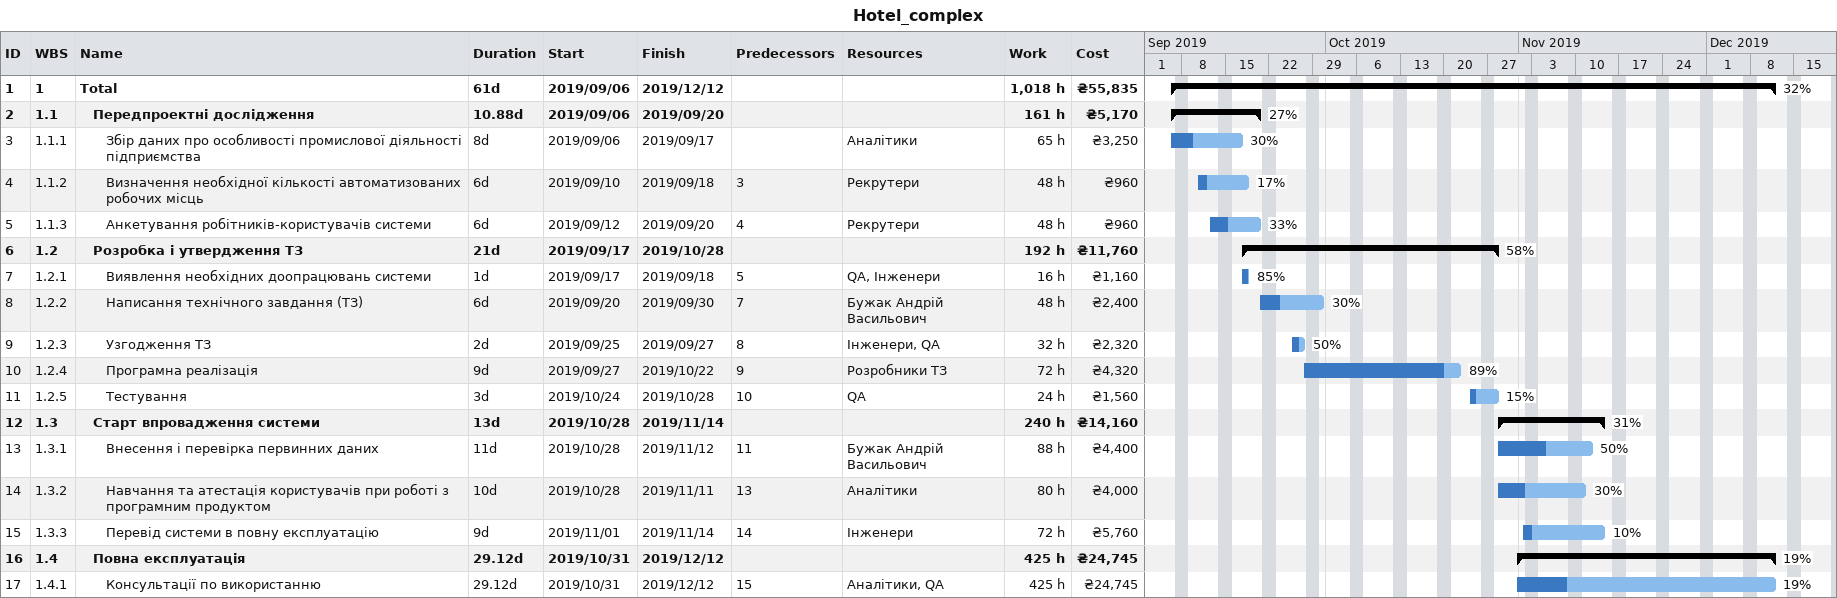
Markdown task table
Hotel_complex

| ID | WBS | Task | Duration | Start | Finish | Predecessors | Resources | % complete | Work (h) | Cost (₴) |
|---|---|---|---|---|---|---|---|---|---|---|
| 1 | 1 | **Total** | 61d | 2019-09-06 | 2019-12-12 |  |  | 32 | 1018 | 55835 |
| 2 | 1.1 | **Передпроектні дослідження** | 10.88d | 2019-09-06 | 2019-09-20 |  |  | 27 | 161 | 5170 |
| 3 | 1.1.1 | Збір даних про особливості промислової діяльності підприємства | 8d | 2019-09-06 | 2019-09-17 |  | Аналітики | 30 | 65 | 3250 |
| 4 | 1.1.2 | Визначення необхідної кількості автоматизованих робочих місць | 6d | 2019-09-10 | 2019-09-18 | 3 | Рекрутери | 17 | 48 | 960 |
| 5 | 1.1.3 | Анкетування робітників-користувачів системи | 6d | 2019-09-12 | 2019-09-20 | 4 | Рекрутери | 33 | 48 | 960 |
| 6 | 1.2 | **Розробка і утвердження ТЗ** | 21d | 2019-09-17 | 2019-10-28 |  |  | 58 | 192 | 11760 |
| 7 | 1.2.1 | Виявлення необхідних доопрацювань системи | 1d | 2019-09-17 | 2019-09-18 | 5 | QA, Інженери | 85 | 16 | 1160 |
| 8 | 1.2.2 | Написання технічного завдання (ТЗ) | 6d | 2019-09-20 | 2019-09-30 | 7 | Бужак Андрій Васильович | 30 | 48 | 2400 |
| 9 | 1.2.3 | Узгодження ТЗ | 2d | 2019-09-25 | 2019-09-27 | 8 | Інженери, QA | 50 | 32 | 2320 |
| 10 | 1.2.4 | Програмна реалізація | 9d | 2019-09-27 | 2019-10-22 | 9 | Розробники ТЗ | 89 | 72 | 4320 |
| 11 | 1.2.5 | Тестування | 3d | 2019-10-24 | 2019-10-28 | 10 | QA | 15 | 24 | 1560 |
| 12 | 1.3 | **Старт впровадження системи** | 13d | 2019-10-28 | 2019-11-14 |  |  | 31 | 240 | 14160 |
| 13 | 1.3.1 | Внесення і перевірка первинних даних | 11d | 2019-10-28 | 2019-11-12 | 11 | Бужак Андрій Васильович | 50 | 88 | 4400 |
| 14 | 1.3.2 | Навчання та атестація користувачів при роботі з програмним продуктом | 10d | 2019-10-28 | 2019-11-11 | 13 | Аналітики | 30 | 80 | 4000 |
| 15 | 1.3.3 | Перевід системи в повну експлуатацію | 9d | 2019-11-01 | 2019-11-14 | 14 | Інженери | 10 | 72 | 5760 |
| 16 | 1.4 | **Повна експлуатація** | 29.12d | 2019-10-31 | 2019-12-12 |  |  | 19 | 425 | 24745 |
| 17 | 1.4.1 | Консультації по використанню | 29.12d | 2019-10-31 | 2019-12-12 | 15 | Аналітики, QA | 19 | 425 | 24745 |
